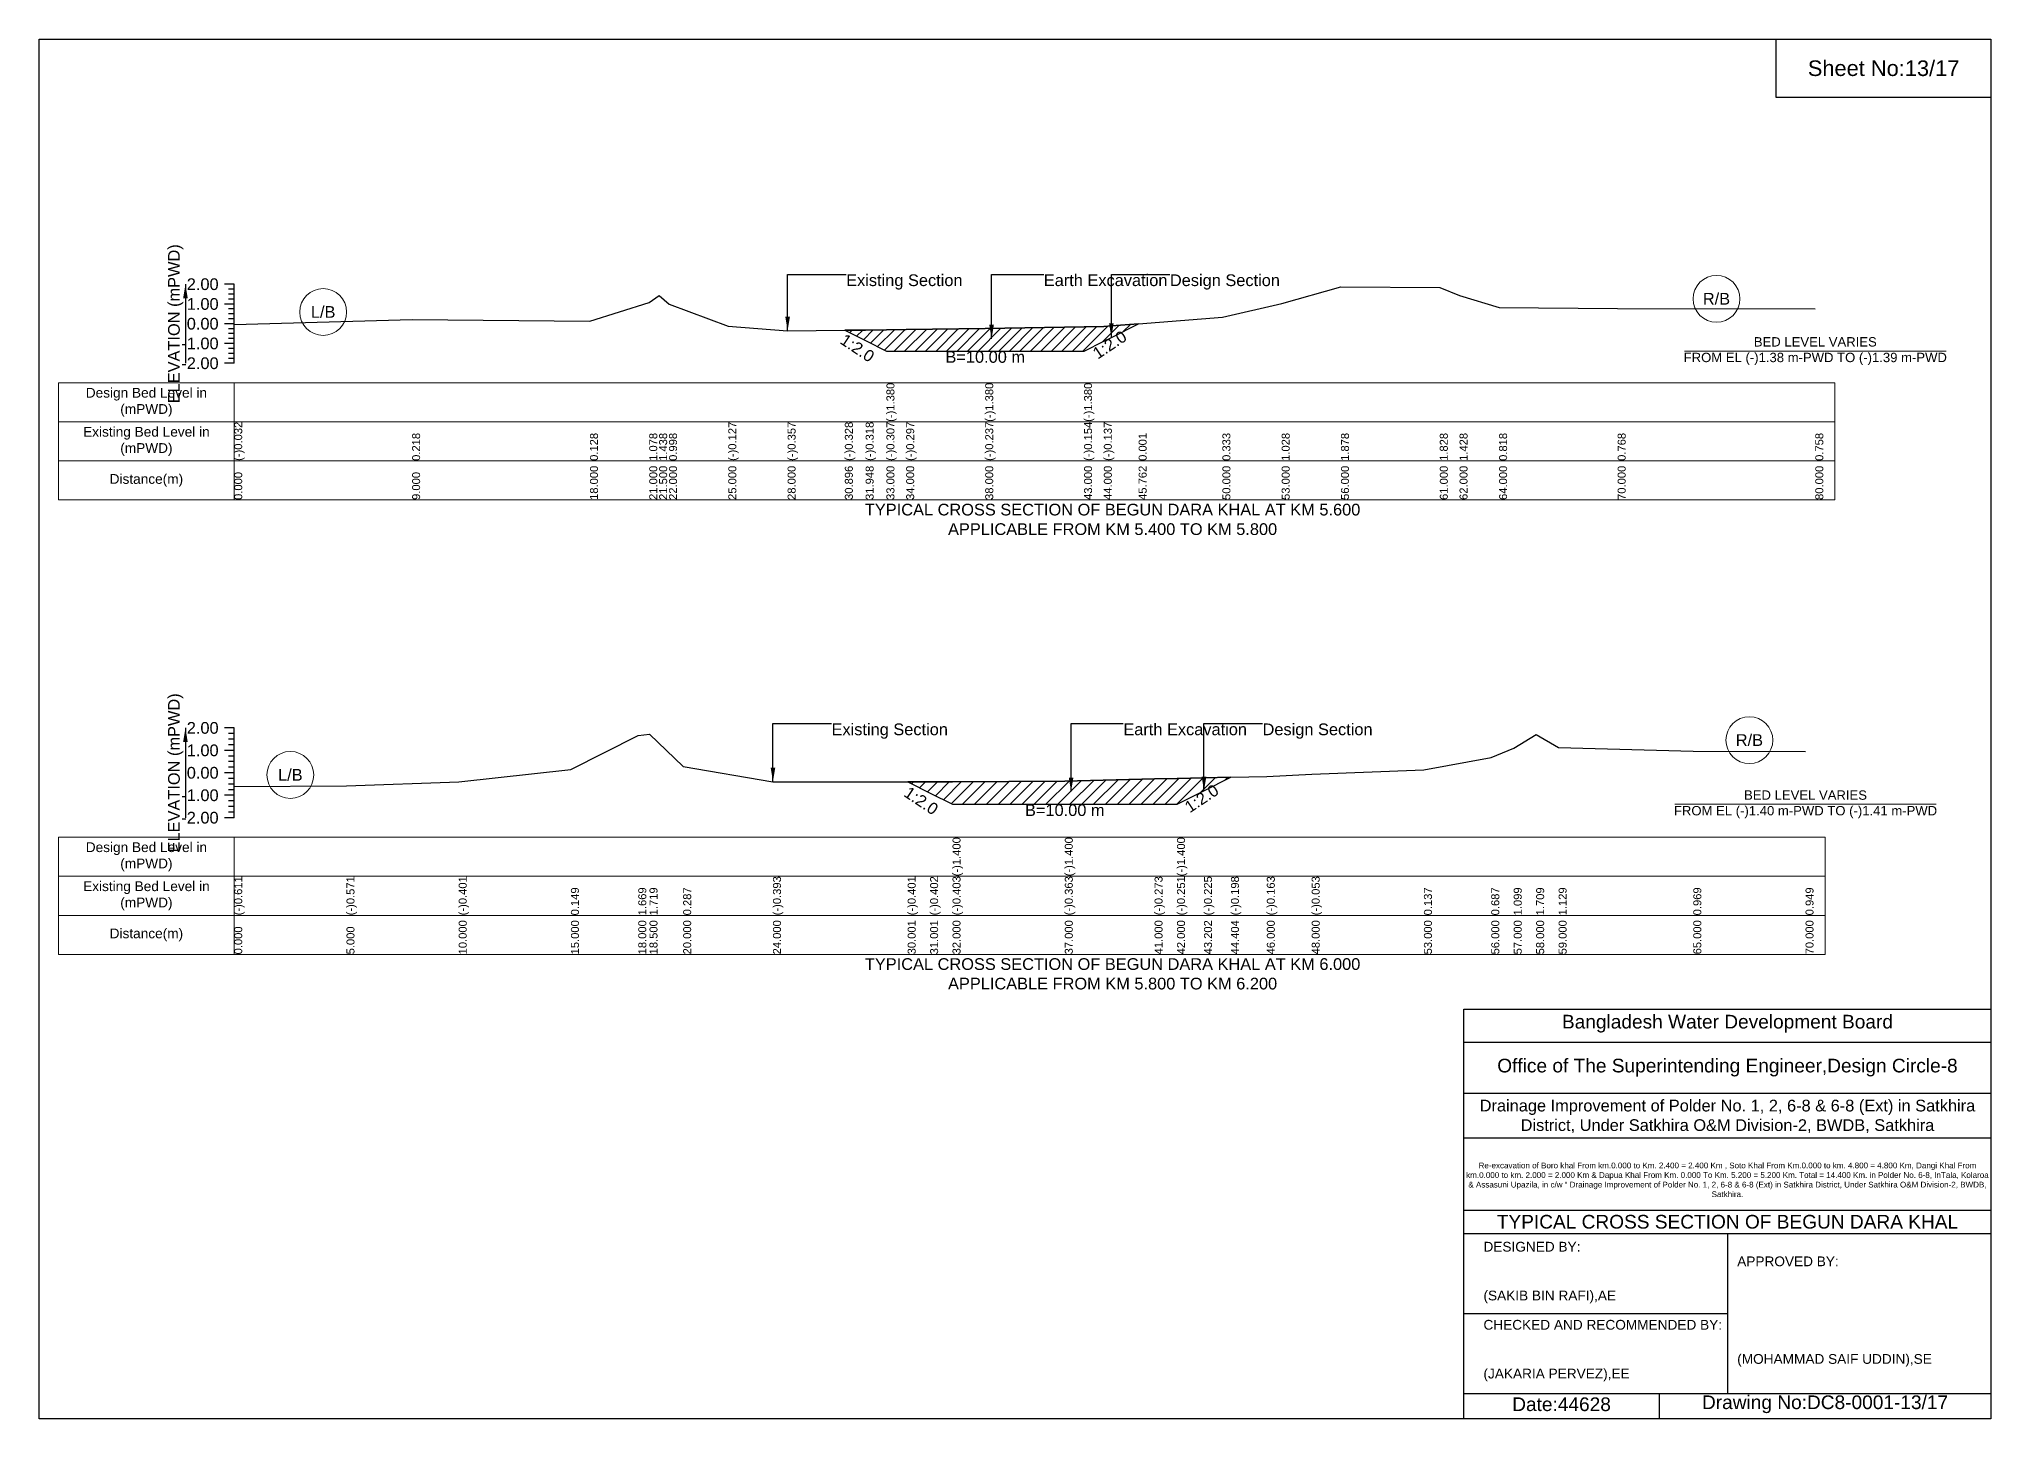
# Model space of a CAD drawing. Header units: inches. Extents: x 91000 to 268000, y -5656 to 20000.
# Drawn here: x 220000 to 228000, y 4344 to 10000 of the extents above; entities that cross this region are included whole.
import ezdxf

# ---------------------------------------------------------------- set-up
doc = ezdxf.new("R2010")
doc.units = ezdxf.units.IN
doc.header["$LTSCALE"] = 7
doc.header["$MEASUREMENT"] = 0
for name, color, linetype, lineweight in [('Cross section Data Border', 7, 'Continuous', 9), ('Cross Section Labels', 7, 'Continuous', 9), ('Existing_Bed_Level for Xsection', 7, 'Continuous', 25)]:
    doc.layers.add(name, color=color, linetype=linetype, lineweight=lineweight)
doc.styles.get("Standard").update_dxf_attribs({"font": 'arial.ttf'})
doc.dimstyles.get("Standard").update_dxf_attribs({"dimtxt": 0.18, "dimasz": 0.18, "dimexe": 0.18, "dimexo": 0.0625, "dimgap": 0.09, "dimtad": 0, "dimtih": 1, "dimtoh": 1, "dimdec": 4, "dimzin": 0, "dimdsep": 46, "dimtxsty": 'Standard', "dimcen": 0.09, "dimadec": 0, "dimazin": 0, "dimtfac": 1, "dimtdec": 4, "dimtofl": 0, "dimtmove": 0, "dimatfit": 3, "dimfxl": 1, "dimtolj": 1, "dimtzin": 0, "dimarcsym": 0})

msp = doc.modelspace()

# ---------------------------------------------------------------- hatches: boundary and pattern name
at = {"layer": 'Existing_Bed_Level for Xsection'}
h = msp.add_hatch(dxfattribs=at)
h.set_pattern_fill('ANSI31', color=256, scale=243, style=0)
h.paths.add_polyline_path([(223302.6, 8806.3), (223311, 8802.1), (223387.8, 8763.7), (223473, 8721.1), (223554, 8721.1), (223878, 8721.1), (224283, 8721.1), (224364, 8761.6), (224394.9, 8777.1), (224506.7, 8833), (224394.9, 8824.2), (224364, 8821.8), (224283, 8820.5), (223878, 8813.7), (223554, 8808.9), (223473, 8808), (223387.8, 8807.2), (223311, 8806.4)])
h = msp.add_hatch(dxfattribs=at)
h.set_pattern_fill('ANSI31', color=256, scale=276, style=0)
h.paths.add_polyline_path([(223560.1, 6955.4), (223652, 6909.4), (223744, 6863.4), (224204, 6863.4), (224572, 6863.4), (224664, 6863.4), (224774.6, 6918.7), (224885.1, 6974), (224774.6, 6971.6), (224664, 6969.1), (224572, 6967.1), (224204, 6958.8), (223744, 6955.1), (223652, 6955.3)])

# ---------------------------------------------------------------- linework, layer by layer
for points in [[(220000, 10000), (228000, 10000), (228000, 4344), (220000, 4344)], [(227120, 10000), (228000, 10000), (228000, 9760), (227120, 9760)]]:
    msp.add_lwpolyline(points, close=True)
for points in [[(225840, 4344), (225840, 6024), (228000, 6024)], [(225840, 5888), (228000, 5888)], [(225840, 5680), (228000, 5680)], [(225840, 5496), (228000, 5496)], [(225840, 5200), (228000, 5200)], [(225840, 5104), (228000, 5104)], [(226920, 5104), (226920, 4448)], [(225840, 4776), (226920, 4776)], [(225840, 4448), (228000, 4448)], [(226640, 4448), (226640, 4344)]]:
    msp.add_lwpolyline(points)
at = {"layer": 'Cross section Data Border'}
for points in [[(220080, 8590.9), (227360, 8590.9), (227360, 8110.9), (220080, 8110.9)], [(220080, 6728.2), (227320, 6728.2), (227320, 6248.2), (220080, 6248.2)]]:
    msp.add_lwpolyline(points, close=True, dxfattribs=at)
for points in [[(220800, 8590.9), (220800, 8110.9)], [(220080, 8430.9), (227360, 8430.9)], [(220080, 8270.9), (227360, 8270.9)], [(220800, 6728.2), (220800, 6248.2)], [(220080, 6568.2), (227320, 6568.2)], [(220080, 6408.2), (227320, 6408.2)]]:
    msp.add_lwpolyline(points, dxfattribs=at)
at = {"layer": 'Cross Section Labels'}
for points in [[(226744.2, 8721.1), (227815.8, 8721.1)], [(226704.2, 6863.4), (227775.8, 6863.4)]]:
    msp.add_lwpolyline(points, dxfattribs=at)
for centre in [(221164.5, 8881), (226875, 8935.2), (227010, 7126.4), (221030, 6983.8)]:
    msp.add_circle(centre, 96, dxfattribs=at)
at = {"layer": 'Existing_Bed_Level for Xsection'}
for points in [[(220800, 8994.9), (220760, 8994.9)], [(220800, 8974.7), (220776, 8974.7)], [(220800, 8670.9), (220800, 8751.9), (220800, 8832.9), (220800, 8913.9), (220800, 8994.9)], [(220800, 8830.3), (221529, 8850.6), (222258, 8843.3), (222501, 8920.2), (222541.5, 8949.4), (222582, 8913.8), (222825, 8822.6), (223068, 8804), (223302.6, 8806.3), (223311, 8806.4), (223387.8, 8807.2), (223473, 8808), (223473, 8808), (223554, 8808.9), (223878, 8813.7), (223878, 8813.7), (224283, 8820.5), (224283, 8820.5), (224364, 8821.8), (224394.9, 8824.2), (224506.7, 8833), (224850, 8859.9), (225093, 8916.2), (225336, 8985), (225741, 8981), (225822, 8948.6), (225984, 8899.2), (226470, 8895.1), (227280, 8894.3)], [(220800, 8913.9), (220760, 8913.9)], [(220800, 8954.4), (220776, 8954.4)], [(220800, 8934.2), (220776, 8934.2)], [(220800, 8893.7), (220776, 8893.7)], [(220800, 8832.9), (220760, 8832.9)], [(220800, 8873.4), (220776, 8873.4)], [(220800, 8853.2), (220776, 8853.2)], [(220800, 8812.7), (220776, 8812.7)], [(220800, 8751.9), (220760, 8751.9)], [(220800, 8792.4), (220776, 8792.4)], [(220800, 8772.2), (220776, 8772.2)], [(220800, 8731.7), (220776, 8731.7)], [(220800, 8670.9), (220760, 8670.9)], [(220800, 8711.4), (220776, 8711.4)], [(220800, 8691.2), (220776, 8691.2)], [(220800, 7176.2), (220760, 7176.2)], [(220800, 7153.2), (220776, 7153.2)], [(220800, 7130.2), (220776, 7130.2)], [(220800, 6808.2), (220800, 6900.2), (220800, 6992.2), (220800, 7084.2), (220800, 7176.2)], [(220800, 6936), (221260, 6939.7), (221720, 6955.3), (222180, 7005.9), (222456, 7145.8), (222502, 7150.4), (222640, 7018.6), (223008, 6956.1), (223560.1, 6955.4), (223652, 6955.3), (223744, 6955.1), (223744, 6955.1), (224204, 6958.8), (224204, 6958.8), (224572, 6967.1), (224664, 6969.1), (224664, 6969.1), (224774.6, 6971.6), (224885.1, 6974), (225032, 6977.2), (225216, 6987.3), (225676, 7004.8), (225952, 7055.4), (226044, 7093.3), (226136, 7149.4), (226228, 7096.1), (226780, 7081.4), (227240, 7079.5)], [(220800, 7084.2), (220760, 7084.2)], [(220800, 7107.2), (220776, 7107.2)], [(220800, 7061.2), (220776, 7061.2)], [(220800, 6992.2), (220760, 6992.2)], [(220800, 7038.2), (220776, 7038.2)], [(220800, 7015.2), (220776, 7015.2)], [(220800, 6969.2), (220776, 6969.2)], [(220800, 6900.2), (220760, 6900.2)], [(220800, 6946.2), (220776, 6946.2)], [(220800, 6923.2), (220776, 6923.2)], [(220800, 6808.2), (220760, 6808.2)], [(220800, 6877.2), (220776, 6877.2)], [(220800, 6854.2), (220776, 6854.2)], [(220800, 6831.2), (220776, 6831.2)]]:
    msp.add_lwpolyline(points, dxfattribs=at)
for points in [[(223302.6, 8806.3), (223311, 8802.1), (223387.8, 8763.7), (223473, 8721.1), (223473, 8721.1), (223554, 8721.1), (223878, 8721.1), (223878, 8721.1), (224283, 8721.1), (224283, 8721.1), (224364, 8761.6), (224394.9, 8777.1), (224506.7, 8833), (224394.9, 8824.2), (224364, 8821.8), (224283, 8820.5), (224283, 8820.5), (223878, 8813.7), (223878, 8813.7), (223554, 8808.9), (223473, 8808), (223473, 8808), (223387.8, 8807.2), (223311, 8806.4)], [(223560.1, 6955.4), (223560.1, 6955.4), (223652, 6909.4), (223744, 6863.4), (223744, 6863.4), (224204, 6863.4), (224204, 6863.4), (224572, 6863.4), (224664, 6863.4), (224664, 6863.4), (224774.6, 6918.7), (224885.1, 6974), (224774.6, 6971.6), (224664, 6969.1), (224664, 6969.1), (224572, 6967.1), (224204, 6958.8), (224204, 6958.8), (223744, 6955.1), (223744, 6955.1), (223652, 6955.3), (223560.1, 6955.4)]]:
    msp.add_lwpolyline(points, close=True, dxfattribs=at)

# ---------------------------------------------------------------- texts
at = {"attachment_point": 5}
for s, insert, char_height in [('Sheet No:13/17', (227560, 9880), 64), ('Bangladesh Water Development Board', (226920, 5964), 56), ('Office of The Superintending Engineer,Design Circle-8', (226920, 5784), 56)]:
    msp.add_mtext(s, dxfattribs=dict(at, insert=insert, char_height=char_height))
for s, insert, char_height, width, attachment_point in [('Drainage Improvement of Polder No. 1, 2, 6-8 & 6-8 (Ext) in Satkhira District, Under Satkhira O&M Division-2, BWDB, Satkhira', (226920, 5584), 48, 2240, 5), ('Re-excavation of Boro khal From km.0.000 to Km. 2.400 = 2.400 Km , Soto Khal From Km.0.000 to km. 4.800 = 4.800 Km, Dangi Khal From km.0.000 to km. 2.000 = 2.000 Km & Dapua Khal From Km. 0.000 To Km. 5.200 = 5.200 Km. Total = 14.400 Km. in Polder No. 6-8, InTala, Kolaroa & Assasuni Upazila, in c/w “ Drainage Improvement of Polder No. 1, 2, 6-8 & 6-8 (Ext) in Satkhira District, Under Satkhira O&M Division-2, BWDB, Satkhira.', (226920, 5324), 23.565, 2160, 5), ('TYPICAL CROSS SECTION OF BEGUN DARA KHAL', (226920, 5152), 56, 2240, 5), ('DESIGNED BY:^J^J^J(SAKIB BIN RAFI),AE', (225920, 4944), 40, 1120, 4), ('APPROVED BY:^J^J^J^J^J^J(MOHAMMAD SAIF UDDIN),SE', (226960, 4784), 40, 1120, 4), ('CHECKED AND RECOMMENDED BY:^J^J^J(JAKARIA PERVEZ),EE', (225920, 4624), 40, 1120, 4), ('Date:44628', (226240, 4404), 56, 1120, 5), ('Drawing No:DC8-0001-13/17', (227320, 4404), 56, 1760, 5)]:
    msp.add_mtext(s, dxfattribs=dict(insert=insert, char_height=char_height, width=width, attachment_point=attachment_point))
at = {"layer": 'Cross section Data Border', "char_height": 40, "width": 640, "attachment_point": 5}
for s, insert in [('Design Bed Level in (mPWD)', (220440, 8510.9)), ('Existing Bed Level in (mPWD)', (220440, 8350.9)), ('Distance(m)', (220440, 8190.9)), ('Design Bed Level in (mPWD)', (220440, 6648.2)), ('Existing Bed Level in (mPWD)', (220440, 6488.2)), ('Distance(m)', (220440, 6328.2))]:
    msp.add_mtext(s, dxfattribs=dict(at, insert=insert))
at = {"layer": 'Cross Section Labels'}
for s, insert, char_height, attachment_point in [('Existing Section', (223308, 9035.4), 48, 1), ('Earth Excavation', (224118, 9035.4), 48, 1), ('Design Section', (224634.9, 9035.4), 48, 1), ('R/B', (226875, 8935.2), 48, 5), ('L/B', (221164.5, 8881), 48, 5), ('B=10.00 m', (223878, 8721.1), 48, 2), ('BED LEVEL VARIES ^JFROM EL (-)1.38 m-PWD TO (-)1.39 m-PWD', (227280, 8721.1), 38.4, 5), ('TYPICAL CROSS SECTION OF BEGUN DARA KHAL AT KM 5.600^JAPPLICABLE FROM KM 5.400 TO KM 5.800', (224400, 8030.9), 48, 5), ('Existing Section', (223248, 7194.6), 48, 1), ('Earth Excavation', (224444, 7194.6), 48, 1), ('Design Section', (225014.6, 7194.6), 48, 1), ('R/B', (227010, 7126.4), 48, 5), ('L/B', (221030, 6983.8), 48, 5), ('BED LEVEL VARIES ^JFROM EL (-)1.40 m-PWD TO (-)1.41 m-PWD', (227240, 6863.4), 38.4, 5), ('B=10.00 m', (224204, 6863.4), 48, 2), ('TYPICAL CROSS SECTION OF BEGUN DARA KHAL AT KM 6.000^JAPPLICABLE FROM KM 5.800 TO KM 6.200', (224400, 6168.2), 48, 5)]:
    msp.add_mtext(s, dxfattribs=dict(at, insert=insert, char_height=char_height, attachment_point=attachment_point))
at = {"layer": 'Cross Section Labels', "char_height": 48, "attachment_point": 2}
for insert, rotation in [((224374.6, 8766.9), 33.69007), ((223367.5, 8753.6), 326.30993), ((223629, 6897.9), 326.30993), ((224751.6, 6907.2), 33.69007)]:
    msp.add_mtext('1:2.0', dxfattribs=dict(at, insert=insert, rotation=rotation))
at = {"layer": 'Existing_Bed_Level for Xsection', "rotation": 90}
for s, insert, char_height, attachment_point in [('ELEVATION (mPWD)', (220560, 8832.9), 48, 5), ('(-)1.380', (223473, 8430.9), 32.8, 1), ('(-)1.380', (223878, 8430.9), 32.8, 1), ('(-)1.380', (224283, 8430.9), 32.8, 1), ('(-)0.032', (220800, 8270.9), 32.8, 1), ('(-)0.127', (222825, 8270.9), 32.8, 1), ('(-)0.357', (223068, 8270.9), 32.8, 1), ('(-)0.328', (223302.6, 8270.9), 32.8, 1), ('(-)0.318', (223387.8, 8270.9), 32.8, 1), ('(-)0.307', (223473, 8270.9), 32.8, 1), ('(-)0.297', (223554, 8270.9), 32.8, 1), ('(-)0.237', (223878, 8270.9), 32.8, 1), ('(-)0.154', (224283, 8270.9), 32.8, 1), ('(-)0.137', (224364, 8270.9), 32.8, 1), ('0.218', (221529, 8270.9), 32.8, 1), ('0.128', (222258, 8270.9), 32.8, 1), ('1.078', (222501, 8270.9), 32.8, 1), ('1.438', (222541.5, 8270.9), 32.8, 1), ('0.998', (222582, 8270.9), 32.8, 1), ('0.001', (224506.7, 8270.9), 32.8, 1), ('0.333', (224850, 8270.9), 32.8, 1), ('1.028', (225093, 8270.9), 32.8, 1), ('1.878', (225336, 8270.9), 32.8, 1), ('1.828', (225741, 8270.9), 32.8, 1), ('1.428', (225822, 8270.9), 32.8, 1), ('0.818', (225984, 8270.9), 32.8, 1), ('0.768', (226470, 8270.9), 32.8, 1), ('0.758', (227280, 8270.9), 32.8, 1), ('18.000', (222258, 8110.9), 32.8, 1), ('21.000', (222501, 8110.9), 32.8, 1), ('21.500', (222541.5, 8110.9), 32.8, 1), ('22.000', (222582, 8110.9), 32.8, 1), ('25.000', (222825, 8110.9), 32.8, 1), ('28.000', (223068, 8110.9), 32.8, 1), ('30.896', (223302.6, 8110.9), 32.8, 1), ('31.948', (223387.8, 8110.9), 32.8, 1), ('33.000', (223473, 8110.9), 32.8, 1), ('34.000', (223554, 8110.9), 32.8, 1), ('38.000', (223878, 8110.9), 32.8, 1), ('43.000', (224283, 8110.9), 32.8, 1), ('44.000', (224364, 8110.9), 32.8, 1), ('45.762', (224506.7, 8110.9), 32.8, 1), ('50.000', (224850, 8110.9), 32.8, 1), ('53.000', (225093, 8110.9), 32.8, 1), ('56.000', (225336, 8110.9), 32.8, 1), ('61.000', (225741, 8110.9), 32.8, 1), ('62.000', (225822, 8110.9), 32.8, 1), ('64.000', (225984, 8110.9), 32.8, 1), ('70.000', (226470, 8110.9), 32.8, 1), ('80.000', (227280, 8110.9), 32.8, 1), ('0.000', (220800, 8110.9), 32.8, 1), ('9.000', (221529, 8110.9), 32.8, 1), ('ELEVATION (mPWD)', (220560, 6992.2), 48, 5), ('(-)1.400', (223744, 6568.2), 32.8, 1), ('(-)1.400', (224204, 6568.2), 32.8, 1), ('(-)1.400', (224664, 6568.2), 32.8, 1), ('(-)0.611', (220800, 6408.2), 32.8, 1), ('(-)0.571', (221260, 6408.2), 32.8, 1), ('(-)0.401', (221720, 6408.2), 32.8, 1), ('(-)0.393', (223008, 6408.2), 32.8, 1), ('(-)0.401', (223560.1, 6408.2), 32.8, 1), ('(-)0.402', (223652, 6408.2), 32.8, 1), ('(-)0.403', (223744, 6408.2), 32.8, 1), ('(-)0.363', (224204, 6408.2), 32.8, 1), ('(-)0.273', (224572, 6408.2), 32.8, 1), ('(-)0.251', (224664, 6408.2), 32.8, 1), ('(-)0.225', (224774.6, 6408.2), 32.8, 1), ('(-)0.198', (224885.1, 6408.2), 32.8, 1), ('(-)0.163', (225032, 6408.2), 32.8, 1), ('(-)0.053', (225216, 6408.2), 32.8, 1), ('0.149', (222180, 6408.2), 32.8, 1), ('1.669', (222456, 6408.2), 32.8, 1), ('1.719', (222502, 6408.2), 32.8, 1), ('0.287', (222640, 6408.2), 32.8, 1), ('0.137', (225676, 6408.2), 32.8, 1), ('0.687', (225952, 6408.2), 32.8, 1), ('1.099', (226044, 6408.2), 32.8, 1), ('1.709', (226136, 6408.2), 32.8, 1), ('1.129', (226228, 6408.2), 32.8, 1), ('0.969', (226780, 6408.2), 32.8, 1), ('0.949', (227240, 6408.2), 32.8, 1), ('0.000', (220800, 6248.2), 32.8, 1), ('5.000', (221260, 6248.2), 32.8, 1), ('10.000', (221720, 6248.2), 32.8, 1), ('15.000', (222180, 6248.2), 32.8, 1), ('18.000', (222456, 6248.2), 32.8, 1), ('18.500', (222502, 6248.2), 32.8, 1), ('20.000', (222640, 6248.2), 32.8, 1), ('24.000', (223008, 6248.2), 32.8, 1), ('30.001', (223560.1, 6248.2), 32.8, 1), ('31.001', (223652, 6248.2), 32.8, 1), ('32.000', (223744, 6248.2), 32.8, 1), ('37.000', (224204, 6248.2), 32.8, 1), ('41.000', (224572, 6248.2), 32.8, 1), ('42.000', (224664, 6248.2), 32.8, 1), ('43.202', (224774.6, 6248.2), 32.8, 1), ('44.404', (224885.1, 6248.2), 32.8, 1), ('46.000', (225032, 6248.2), 32.8, 1), ('48.000', (225216, 6248.2), 32.8, 1), ('53.000', (225676, 6248.2), 32.8, 1), ('56.000', (225952, 6248.2), 32.8, 1), ('57.000', (226044, 6248.2), 32.8, 1), ('58.000', (226136, 6248.2), 32.8, 1), ('59.000', (226228, 6248.2), 32.8, 1), ('65.000', (226780, 6248.2), 32.8, 1), ('70.000', (227240, 6248.2), 32.8, 1)]:
    msp.add_mtext(s, dxfattribs=dict(at, insert=insert, char_height=char_height, attachment_point=attachment_point))
at = {"layer": 'Existing_Bed_Level for Xsection', "char_height": 48, "attachment_point": 6}
for s, insert in [('2.00', (220736, 8994.9)), ('1.00', (220736, 8913.9)), ('0.00', (220736, 8832.9)), ('-1.00', (220736, 8751.9)), ('-2.00', (220736, 8670.9)), ('2.00', (220736, 7176.2)), ('1.00', (220736, 7084.2)), ('0.00', (220736, 6992.2)), ('-1.00', (220736, 6900.2)), ('-2.00', (220736, 6808.2))]:
    msp.add_mtext(s, dxfattribs=dict(at, insert=insert))

# ---------------------------------------------------------------- leaders
at = {"layer": 'Cross Section Labels', "annotation_type": 0, "has_hookline": 1, "hookline_direction": 0}
for points, text_width in [([(223068, 8804), (223068, 9035.4), (223307.9, 9035.4)], 467.2), ([(223904, 8771.1), (223904, 9035.4), (224117.9, 9035.4)], 497), ([(224394.9, 8777.1), (224394.9, 9035.4), (224634.8, 9035.4)], 441.2), ([(223008, 6956.1), (223008, 7194.6), (223247.9, 7194.6)], 467.2), ([(224229.9, 6915.5), (224229.9, 7194.6), (224443.9, 7194.6)], 497), ([(224774.6, 6918.7), (224774.6, 7194.6), (225014.5, 7194.6)], 441.2)]:
    msp.add_leader(points, dimstyle='Standard', override={"dimasz": 57.6}, dxfattribs=dict(at, text_width=text_width))
at = {"layer": 'Existing_Bed_Level for Xsection'}
for points in [[(220600, 8994.9), (220600, 8670.9)], [(220600, 7176.2), (220600, 6808.2)]]:
    msp.add_leader(points, dimstyle='Standard', override={"dimasz": 57.6}, dxfattribs=at)

doc.saveas('drawing.dxf')
